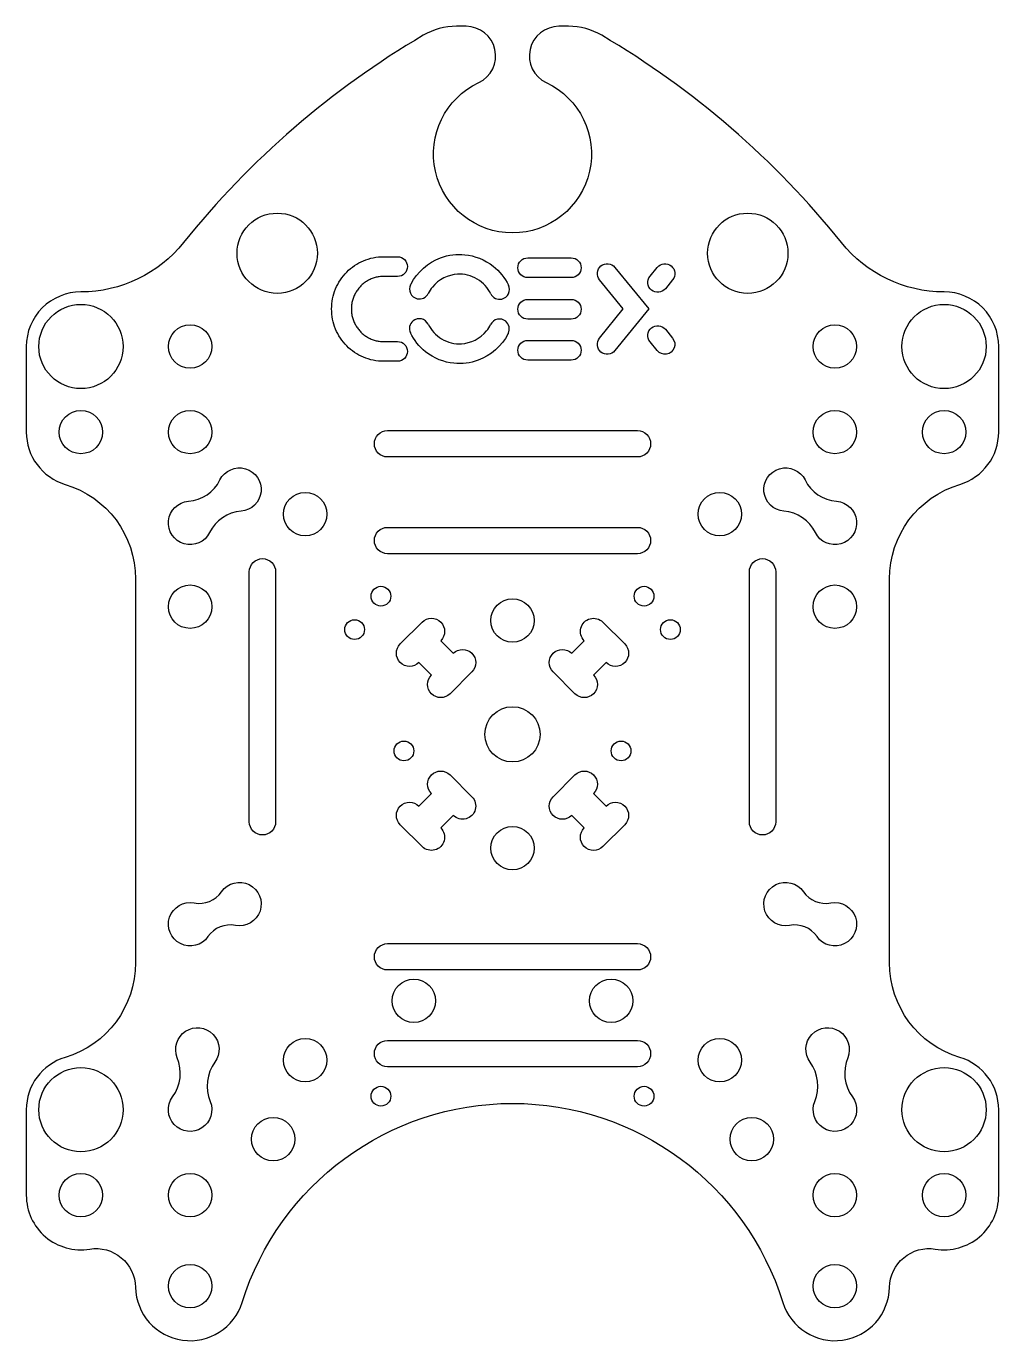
# Model space of a CAD drawing. Header units: millimetres. Extents: x -37 to 37, y 3.5 to 103.4.
import ezdxf

# ---------------------------------------------------------------- set-up
doc = ezdxf.new("R2010")
doc.units = ezdxf.units.MM

msp = doc.modelspace()

# ---------------------------------------------------------------- linework, layer by layer
for points in [[(-6.781, 102.684, 0.091439), (-24.995, 86.931, -0.22767), (-32.8, 83.183, 0.414214), (-36.95, 79.033), (-36.95, 72.533, 0.331147), (-33.993, 68.558, -0.331147), (-28.65, 61.375), (-28.65, 32.191, -0.331147), (-33.993, 25.007, 0.331147), (-36.95, 21.033), (-36.95, 14.533, 0.462427), (-32.132, 10.437, -0.456064), (-28.649, 7.539, 0.850355), (-20.538, 6.393, -0.736049), (20.538, 6.393, 0.850355), (28.649, 7.539, -0.456064), (32.132, 10.437, 0.462427), (36.95, 14.533), (36.95, 21.033, 0.331147), (33.993, 25.007, -0.331147), (28.65, 32.191), (28.65, 61.375, -0.331147), (33.993, 68.558, 0.331147), (36.95, 72.533), (36.95, 79.033, 0.414214), (32.8, 83.183, -0.22767), (24.995, 86.931, 0.091439), (6.781, 102.684, 0.133453), (4.25, 103.371), (3.529, 103.371, 0.80026), (2.566, 99.087, -4.451026), (-2.566, 99.087, 0.80026), (-3.529, 103.371), (-4.25, 103.371, 0.133453)], [(1.154, 85.775), (4.467, 85.775, -1), (4.467, 84.275), (1.154, 84.275, -1)], [(10.359, 81.886), (7.776, 78.722, -0.999994), (6.614, 79.67), (8.422, 81.886), (6.614, 84.101, -1), (7.776, 85.049)], [(10.455, 84.376), (11.005, 85.049, -1), (12.167, 84.101), (11.617, 83.427, -1)], [(1.154, 81.113, -1), (1.154, 82.613), (4.465, 82.613, -1), (4.465, 81.113)], [(11.617, 80.344), (12.167, 79.67, -1.000003), (11.005, 78.722), (10.455, 79.395, -0.999997)], [(4.467, 77.996), (1.154, 77.996, -1), (1.154, 79.496), (4.467, 79.496, -1)], [(9.5, 72.642, -1), (9.5, 70.642), (-9.5, 70.642, -1), (-9.5, 72.642)], [(-24.626, 67.271, 0.265064), (-22.23, 68.892, -1.721324), (-20.624, 66.518, 0.265064), (-23.02, 64.897, -1.721324)], [(23.02, 64.897, 0.265064), (20.624, 66.518, -1.721324), (22.23, 68.892, 0.265064), (24.626, 67.271, -1.721324)], [(-9.5, 65.289), (9.5, 65.289, -1), (9.5, 63.289), (-9.5, 63.289, -1)], [(-20, 61.913, -1), (-18, 61.913), (-18, 42.913, -1), (-20, 42.913)], [(20, 42.913, -1), (18, 42.913), (18, 61.913, -1), (20, 61.913)], [(-6.868, 58.089, -1), (-5.454, 56.675), (-4.499, 55.72, -1), (-3.085, 54.306), (-4.747, 52.645, -1), (-6.161, 54.059), (-7.116, 55.013, -1), (-8.53, 56.428)], [(8.53, 56.428, -1), (7.116, 55.013), (6.161, 54.059, -1), (4.747, 52.645), (3.085, 54.306, -1), (4.499, 55.72), (5.454, 56.675, -1), (6.868, 58.089)], [(-8.53, 42.691, -1), (-7.116, 44.106), (-6.161, 45.06, -1), (-4.747, 46.474), (-3.085, 44.813, -1), (-4.499, 43.399), (-5.454, 42.444, -1), (-6.868, 41.03)], [(6.868, 41.03, -1), (5.454, 42.444), (4.499, 43.399, -1), (3.085, 44.813), (4.747, 46.474, -1), (6.161, 45.06), (7.116, 44.106, -1), (8.53, 42.691)], [(-24.193, 36.748, 0.296112), (-22.106, 37.603, -1.841361), (-21.057, 35.041, 0.296112), (-23.144, 34.186, -1.841361)], [(23.144, 34.186, 0.296112), (21.057, 35.041, -1.841361), (22.106, 37.603, 0.296112), (24.193, 36.748, -1.841361)], [(9.5, 33.652, -1), (9.5, 31.652), (-9.5, 31.652, -1), (-9.5, 33.652)], [(-22.613, 24.641, 0.260159), (-22.973, 21.658, -1.703285), (-25.834, 22.004, 0.260159), (-25.474, 24.986, -1.703285)], [(22.973, 21.658, 0.260159), (22.613, 24.641, -1.703285), (25.474, 24.986, 0.260159), (25.834, 22.004, -1.703285)], [(9.5, 24.299), (-9.5, 24.299, -1), (-9.5, 26.299), (9.5, 26.299, -1)]]:
    msp.add_lwpolyline(points, format="xyb", close=True)
for points in [[(-9.805, 85.858), (-8.735, 85.858, -1), (-8.735, 84.358), (-9.805, 84.358)], [(-9.805, 79.413), (-8.735, 79.413, -1), (-8.735, 77.913), (-9.805, 77.913)]]:
    msp.add_lwpolyline(points, format="xyb")
for centre, radius in [((-17.878, 86.121), 3.05), ((17.878, 86.121), 3.05), ((-32.8, 79.033), 3.2), ((32.8, 79.033), 3.2), ((-24.5, 79.033), 1.65), ((24.5, 79.033), 1.65), ((-32.8, 72.533), 1.65), ((-24.5, 72.533), 1.65), ((24.5, 72.533), 1.65), ((32.8, 72.533), 1.65), ((-15.75, 66.299), 1.65), ((15.75, 66.299), 1.65), ((-24.5, 59.262), 1.65), ((-10, 60.059), 0.75), ((10, 60.059), 0.75), ((24.5, 59.262), 1.65), ((0, 58.206), 1.65), ((-12, 57.521), 0.75), ((12, 57.521), 0.75), ((0, 49.559), 2.1), ((-8.25, 48.299), 0.75), ((8.25, 48.299), 0.75), ((0, 40.913), 1.65), ((-7.5, 29.309), 1.65), ((7.5, 29.309), 1.65), ((-15.75, 24.799), 1.65), ((15.75, 24.799), 1.65), ((-32.8, 21.033), 3.2), ((32.8, 21.033), 3.2), ((-10, 22.059), 0.75), ((10, 22.059), 0.75), ((-18.184, 18.796), 1.65), ((18.184, 18.796), 1.65), ((-32.8, 14.533), 1.65), ((-24.5, 14.533), 1.65), ((24.5, 14.533), 1.65), ((32.8, 14.533), 1.65), ((-24.5, 7.626), 1.65), ((24.5, 7.626), 1.65)]:
    msp.add_circle(centre, radius)
for points, knots in [([(-7.746, 83.733), (-7.735, 83.756), (-7.723, 83.78), (-7.254, 84.679), (-6.409, 85.43), (-4.849, 86.005), (-4.233, 86.074), (-2.88, 85.938), (-2.1, 85.643), (-0.969, 84.751), (-0.578, 84.242), (-0.311, 83.7)], [0.467674, 0.467674, 0.467674, 0.467674, 0.486582, 0.486582, 1.203393, 1.203393, 1.673125, 1.673125, 2.234887, 2.234887, 2.673919, 2.673919, 2.673919, 2.673919]), ([(-9.805, 77.913), (-10.327, 77.913), (-10.843, 78.018), (-11.8, 78.42), (-12.23, 78.712), (-12.959, 79.447), (-13.249, 79.884), (-13.645, 80.847), (-13.747, 81.364), (-13.747, 82.407), (-13.645, 82.924), (-13.249, 83.887), (-12.96, 84.324), (-12.231, 85.059), (-11.8, 85.351), (-10.844, 85.753), (-10.327, 85.858), (-9.805, 85.858)], [-1.246132, -1.246132, -1.246132, -1.246132, -1.089547, -1.089547, -0.935057, -0.935057, -0.779333, -0.779333, -0.623057, -0.623057, -0.466782, -0.466782, -0.311074, -0.311074, -0.156606, -0.156606, 0, 0, 0, 0]), ([(-9.805, 84.358), (-9.911, 84.358), (-10.018, 84.351), (-10.228, 84.323), (-10.333, 84.302), (-10.487, 84.26), (-10.538, 84.245), (-10.689, 84.193), (-10.787, 84.152), (-10.931, 84.08), (-10.978, 84.055), (-11.116, 83.974), (-11.205, 83.914), (-11.331, 83.816), (-11.373, 83.782), (-11.493, 83.675), (-11.568, 83.599), (-11.674, 83.478), (-11.708, 83.436), (-11.805, 83.308), (-11.865, 83.218), (-11.945, 83.077), (-11.97, 83.03), (-12.041, 82.884), (-12.082, 82.784), (-12.134, 82.631), (-12.149, 82.579), (-12.191, 82.423), (-12.212, 82.316), (-12.233, 82.156), (-12.238, 82.102), (-12.248, 81.94), (-12.248, 81.831), (-12.238, 81.67), (-12.233, 81.616), (-12.212, 81.455), (-12.191, 81.349), (-12.149, 81.192), (-12.134, 81.14), (-12.082, 80.987), (-12.041, 80.887), (-11.97, 80.741), (-11.945, 80.694), (-11.865, 80.554), (-11.805, 80.464), (-11.708, 80.335), (-11.674, 80.294), (-11.568, 80.172), (-11.493, 80.096), (-11.372, 79.989), (-11.331, 79.955), (-11.204, 79.857), (-11.115, 79.797), (-10.977, 79.716), (-10.93, 79.691), (-10.787, 79.62), (-10.688, 79.578), (-10.537, 79.527), (-10.487, 79.511), (-10.332, 79.469), (-10.228, 79.448), (-10.017, 79.42), (-9.911, 79.413), (-9.805, 79.413)], [-6.286432, -6.286432, -6.286432, -6.286432, -6.155532, -6.155532, -6.024632, -6.024632, -5.959182, -5.959182, -5.828283, -5.828283, -5.762833, -5.762833, -5.631933, -5.631933, -5.566483, -5.566483, -5.435584, -5.435584, -5.370134, -5.370134, -5.239234, -5.239234, -5.173784, -5.173784, -5.042885, -5.042885, -4.977435, -4.977435, -4.846535, -4.846535, -4.781085, -4.781085, -4.650185, -4.650185, -4.584736, -4.584736, -4.453836, -4.453836, -4.388386, -4.388386, -4.257486, -4.257486, -4.192037, -4.192037, -4.061137, -4.061137, -3.995687, -3.995687, -3.864787, -3.864787, -3.799337, -3.799337, -3.668438, -3.668438, -3.602988, -3.602988, -3.472088, -3.472088, -3.406638, -3.406638, -3.275739, -3.275739, -3.144839, -3.144839, -3.144839, -3.144839]), ([(-1.658, 83.043), (-1.878, 83.484), (-2.231, 83.892), (-3.147, 84.44), (-3.678, 84.557), (-4.869, 84.49), (-5.624, 84.128), (-6.215, 83.398), (-6.318, 83.234), (-6.402, 83.065)], [0.46644, 0.46644, 0.46644, 0.46644, 1.031263, 1.031263, 1.635864, 1.635864, 2.458405, 2.458405, 2.675152, 2.675152, 2.675152, 2.675152]), ([(-7.746, 83.733), (-7.846, 83.532), (-7.852, 83.036), (-7.325, 82.605), (-6.733, 82.666), (-6.478, 82.914), (-6.403, 83.065)], [0, 0, 0, 0, 0.0675177, 0.1350354, 0.1856737, 0.236312, 0.236312, 0.236312, 0.236312]), ([(-1.652, 83.044), (-1.579, 82.893), (-1.326, 82.643), (-0.735, 82.576), (-0.204, 83.002), (-0.206, 83.499), (-0.304, 83.7)], [0.0098976, 0.0098976, 0.0098976, 0.0098976, 0.0605124, 0.1111487, 0.1786637, 0.2461758, 0.2461758, 0.2461758, 0.2461758]), ([(-6.414, 80.727), (-6.512, 80.929), (-6.901, 81.236), (-7.564, 81.081), (-7.877, 80.575), (-7.836, 80.222), (-7.762, 80.071)], [0.0098976, 0.0098976, 0.0098976, 0.0098976, 0.0773912, 0.1449062, 0.1955425, 0.2461758, 0.2461758, 0.2461758, 0.2461758]), ([(-0.32, 80.038), (-0.245, 80.189), (-0.201, 80.541), (-0.509, 81.051), (-1.171, 81.211), (-1.563, 80.907), (-1.663, 80.706)], [0, 0, 0, 0, 0.0506383, 0.1012766, 0.1687943, 0.236312, 0.236312, 0.236312, 0.236312]), ([(-0.32, 80.038), (-0.331, 80.015), (-0.343, 79.992), (-0.812, 79.092), (-1.657, 78.341), (-3.217, 77.767), (-3.833, 77.697), (-5.186, 77.834), (-5.966, 78.129), (-7.097, 79.02), (-7.488, 79.529), (-7.755, 80.071)], [-2.673919, -2.673919, -2.673919, -2.673919, -2.65501, -2.65501, -1.9382, -1.9382, -1.468468, -1.468468, -0.906706, -0.906706, -0.467674, -0.467674, -0.467674, -0.467674]), ([(-6.408, 80.728), (-6.188, 80.287), (-5.835, 79.879), (-4.919, 79.331), (-4.388, 79.214), (-3.197, 79.281), (-2.442, 79.643), (-1.851, 80.373), (-1.748, 80.537), (-1.664, 80.706)], [-2.675152, -2.675152, -2.675152, -2.675152, -2.11033, -2.11033, -1.505729, -1.505729, -0.683188, -0.683188, -0.46644, -0.46644, -0.46644, -0.46644])]:
    msp.add_open_spline(points, degree=3, knots=knots)

doc.saveas('drawing.dxf')
